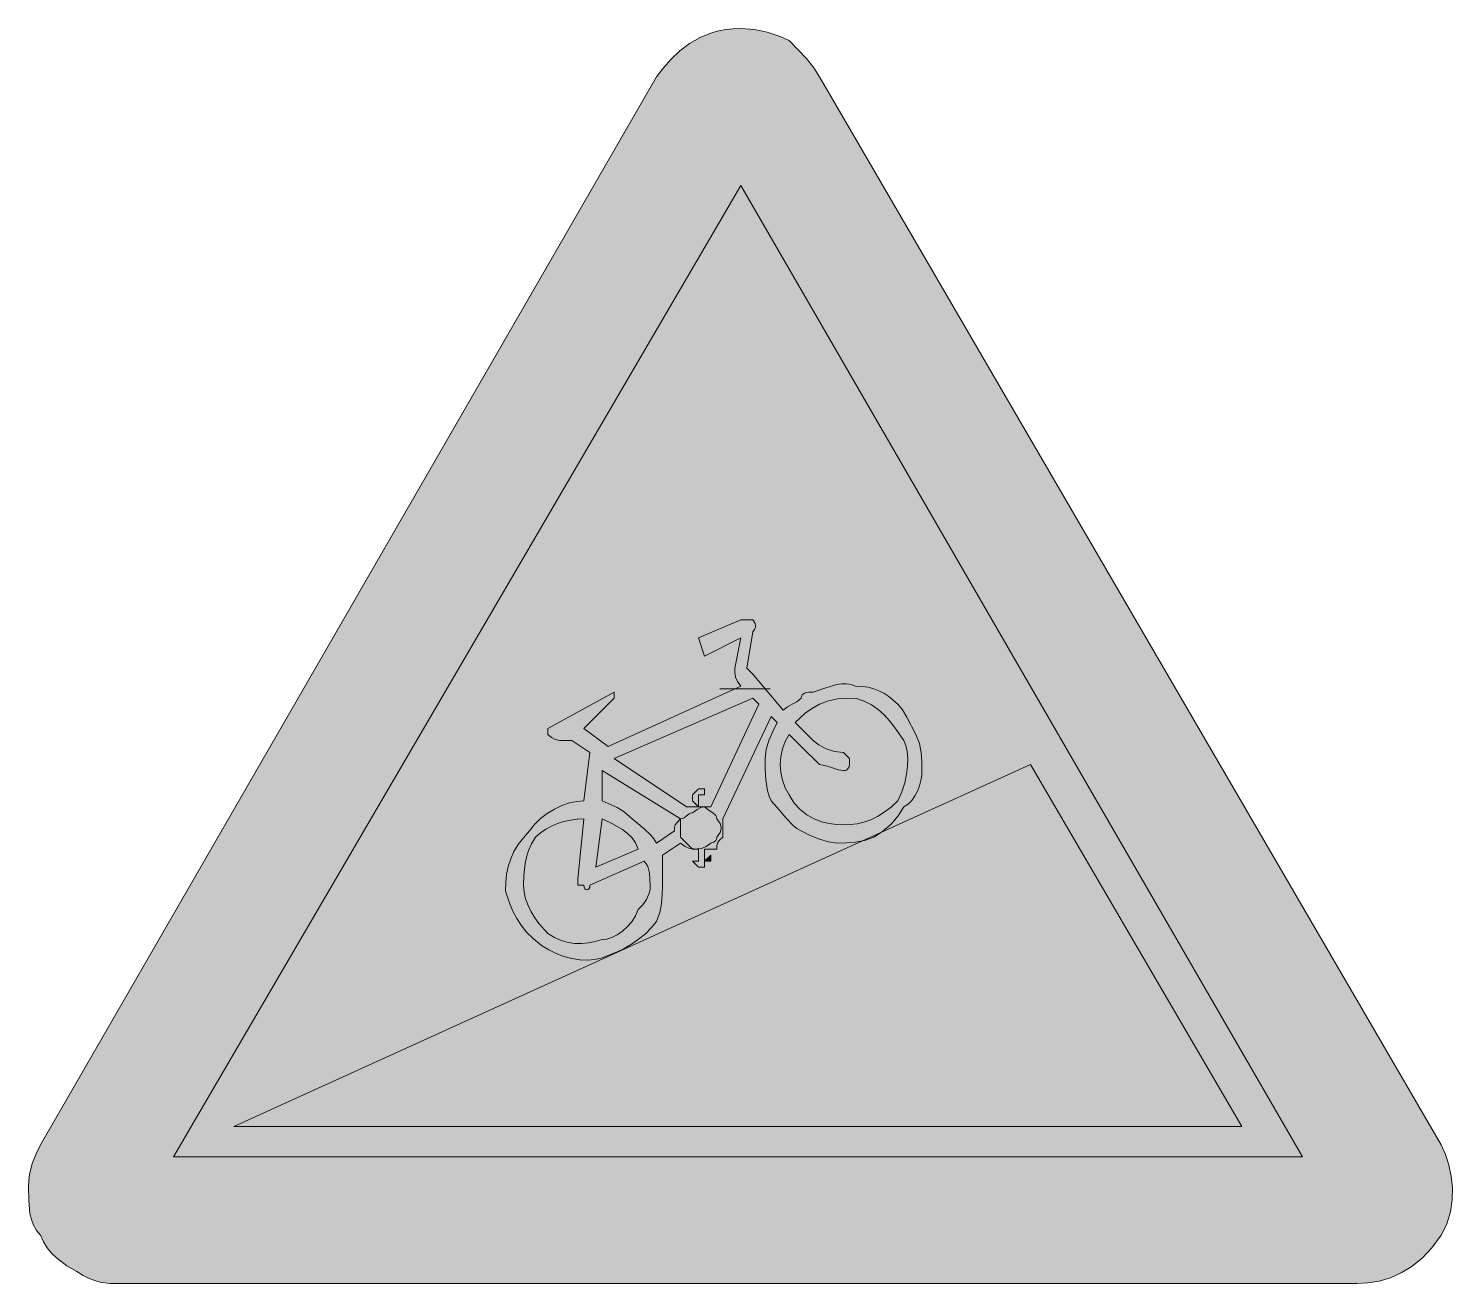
# Model space of a CAD drawing. Header units: metres. Extents: x 142 to 425, y 11 to 260.
import ezdxf

# ---------------------------------------------------------------- set-up
doc = ezdxf.new("R2010")
doc.units = ezdxf.units.M
for name, color, linetype, true_color in [('FILL_BLACK_000000', 7, 'Continuous', 0x000000), ('FILL_RED_FF0000', 7, 'Continuous', 0xff0000), ('FILL_WHITE_FFFFFF', 7, 'Continuous', 0xffffff), ('STROKE_BLACK_000000', 7, 'Continuous', 0x000000)]:
    doc.layers.add(name, color=color, linetype=linetype, true_color=true_color)

msp = doc.modelspace()

# ---------------------------------------------------------------- hatches: boundary and pattern name
at = {"layer": 'FILL_BLACK_000000', "true_color": 0x000000}
h = msp.add_hatch(color=7, dxfattribs=at)
h.dxf.hatch_style = 1
h.paths.add_polyline_path([(276.57, 97.47), (277.47, 98.16), (278.07, 98.31), (278.48, 98.67), (278.62, 98.96), (278.67, 99.36), (279.35, 100.26), (279.51, 100.71), (279.57, 101.16), (279.51, 101.61), (279.35, 102.06), (278.67, 102.96), (278.62, 103.36), (278.46, 103.67), (277.92, 104.16), (277.15, 104.65), (276.27, 105.36), (275.52, 105.21), (274.75, 104.85), (273.87, 104.16), (273.47, 104.11), (273.16, 103.97), (272.67, 103.56), (272.18, 103.15), (271.87, 103.01), (271.47, 102.96), (271.47, 99.36), (273.8, 97.03), (273.27, 97.11), (272.37, 97.47), (271.47, 98.16), (267.87, 95.76), (267.87, 89.76), (267.85, 87.96), (267.72, 86.16), (267.36, 84.36), (266.67, 82.56), (265.66, 81.27), (264.48, 80.08), (263.15, 79.02), (261.72, 78.06), (260.24, 77.22), (258.74, 76.48), (255.87, 75.36), (254.47, 75.02), (252.98, 74.89), (251.44, 74.96), (249.87, 75.21), (248.3, 75.63), (246.76, 76.2), (245.27, 76.92), (243.87, 77.76), (242.23, 79.11), (240.89, 80.46), (239.8, 81.81), (238.92, 83.16), (238.21, 84.51), (237.63, 85.86), (236.67, 88.56), (236.73, 90.31), (236.91, 91.95), (237.24, 93.52), (237.72, 95.01), (238.37, 96.45), (239.2, 97.84), (240.23, 99.21), (241.47, 100.56), (242.48, 101.85), (243.66, 103.02), (244.99, 104.04), (246.42, 104.91), (247.9, 105.61), (249.4, 106.13), (250.87, 106.45), (252.27, 106.56), (253.47, 116.16), (249.87, 118.56), (247.47, 118.56), (246.59, 118.75), (245.82, 119.16), (245.07, 119.76), (245.07, 120.96), (258.27, 128.16), (258.27, 126.96), (252.27, 120.96), (257.07, 117.36), (283.47, 129.36), (282.78, 130.26), (282.42, 131.16), (282.29, 132.06), (282.27, 132.96), (283.47, 138.96), (276.27, 135.36), (275.07, 138.96), (283.47, 142.56), (285.87, 142.56), (286.32, 141.81), (286.4, 141.45), (286.38, 141.04), (286.21, 140.61), (285.87, 140.16), (284.67, 132.96), (285.87, 131.76), (291.87, 124.56), (292.77, 125.27), (293.67, 125.76), (294.57, 126.25), (295.47, 126.96), (295.52, 127.36), (295.68, 127.65), (296.22, 128.01), (296.99, 128.14), (297.87, 128.16), (300.36, 129.02), (302.52, 129.66), (303.51, 129.82), (304.45, 129.85), (305.37, 129.7), (306.27, 129.36), (307.57, 129.3), (308.76, 129.13), (309.88, 128.85), (310.92, 128.46), (311.91, 127.95), (312.85, 127.33), (314.67, 125.76), (315.57, 124.65), (316.47, 123.21), (318.27, 119.76), (318.96, 117.96), (319.32, 116.16), (319.45, 114.36), (319.47, 112.56), (319.41, 111.61), (319.25, 110.59), (318.96, 109.54), (318.57, 108.51), (318.06, 107.53), (317.45, 106.65), (316.71, 105.92), (315.87, 105.36), (314.76, 103.58), (313.32, 101.91), (311.65, 100.47), (309.87, 99.36), (308.07, 98.67), (306.27, 98.31), (304.47, 98.18), (302.67, 98.16), (300.87, 98.37), (299.07, 98.91), (297.27, 99.68), (295.47, 100.56), (294.62, 101.06), (293.86, 101.67), (292.47, 103.11), (291.08, 104.78), (289.47, 106.56), (289.07, 107.51), (288.78, 108.55), (288.42, 110.76), (288.29, 112.97), (288.27, 114.96), (288.48, 116.76), (289.02, 118.56), (289.79, 120.36), (290.67, 122.16), (289.47, 123.36), (279.87, 102.96), (279.87, 101.76), (279.87, 99.36), (279.18, 98.65), (278.82, 98.16), (278.69, 97.67), (278.67, 96.96), (276.27, 96.96), (276.27, 94.56), (276.27, 93.36), (275.07, 93.36), (273.87, 94.56), (275.07, 94.56), (275.07, 96.96), (274.47, 96.97), (274.77, 96.98), (275.67, 97.11), (276.57, 97.47)])
h.paths.add_polyline_path([(277.47, 105.36), (287.07, 125.76), (285.87, 126.96), (258.27, 114.96), (272.67, 105.36), (273.87, 105.36), (275.07, 105.36), (276.27, 105.36), (277.47, 105.36)], flags=16)
h.paths.add_polyline_path([(255.87, 112.56), (255.87, 106.56), (258.87, 105.21), (260.26, 104.37), (261.87, 102.96), (264.27, 101.01), (265.58, 99.75), (266.17, 99.01), (266.67, 98.16), (270.27, 100.56), (270.29, 101.27), (270.42, 101.76), (270.78, 102.25), (271.47, 102.96), (255.87, 112.56)], flags=16)
h.paths.add_polyline_path([(259.92, 100.86), (257.84, 102.02), (255.87, 102.96), (254.67, 93.36), (263.07, 96.96), (262.51, 98.2), (261.78, 99.25), (260.9, 100.12), (259.92, 100.86)], flags=16)
h.paths.add_polyline_path([(253.09, 88.92), (252.87, 88.86), (252.65, 88.92), (252.46, 89.08), (252.32, 89.37), (252.27, 89.76), (251.07, 89.76), (251.07, 90.96), (252.27, 102.96), (250.92, 102.9), (249.59, 102.73), (248.28, 102.45), (247.02, 102.06), (245.81, 101.55), (244.68, 100.93), (243.62, 100.2), (242.67, 99.36), (241.88, 98.01), (241.28, 96.68), (240.86, 95.37), (240.57, 94.11), (240.31, 91.77), (240.27, 89.76), (240.38, 88.41), (240.68, 87.08), (241.16, 85.77), (241.77, 84.51), (242.5, 83.3), (243.31, 82.17), (245.07, 80.16), (246.42, 79.37), (247.77, 78.79), (249.12, 78.41), (250.47, 78.21), (251.82, 78.18), (253.17, 78.3), (254.52, 78.57), (255.87, 78.96), (256.82, 79.07), (257.84, 79.39), (258.89, 79.91), (259.92, 80.61), (260.9, 81.48), (261.78, 82.5), (262.51, 83.67), (263.07, 84.96), (263.95, 85.88), (264.72, 86.91), (265.26, 88.17), (265.42, 88.91), (265.47, 89.76), (265.32, 92.16), (264.96, 93.47), (264.67, 94.06), (264.27, 94.56), (253.47, 89.76), (253.42, 89.37), (253.28, 89.08), (253.09, 88.92)], flags=16)
h.paths.add_polyline_path([(305.07, 113.76), (304.92, 113.16), (304.56, 112.75), (304.27, 112.61), (303.87, 112.56), (302.78, 112.75), (301.47, 113.16), (300.16, 113.57), (299.07, 113.76), (295.47, 117.36), (293.07, 119.76), (292.28, 118.36), (291.72, 116.87), (291.38, 115.33), (291.27, 113.76), (291.38, 112.19), (291.72, 110.65), (292.28, 109.16), (293.07, 107.76), (294.08, 106.12), (295.26, 104.8), (296.59, 103.75), (298.02, 102.96), (299.5, 102.39), (301, 102.02), (302.47, 101.82), (303.87, 101.76), (305.22, 101.82), (306.57, 102), (307.92, 102.33), (309.27, 102.81), (310.62, 103.46), (311.97, 104.29), (313.32, 105.32), (314.67, 106.56), (315.46, 108.36), (316.04, 110.12), (316.42, 111.83), (316.62, 113.46), (316.65, 114.97), (316.53, 116.35), (316.26, 117.55), (315.87, 118.56), (314.03, 121.22), (313.04, 122.48), (311.97, 123.66), (310.78, 124.72), (309.46, 125.65), (307.96, 126.4), (306.27, 126.96), (304.47, 126.94), (302.67, 126.81), (300.87, 126.45), (299.07, 125.76), (297.48, 124.86), (296.22, 123.96), (294.27, 122.16), (297.87, 118.56), (298.98, 117.68), (300.42, 116.91), (302.09, 116.37), (303.87, 116.16), (305.07, 114.96), (305.07, 113.76)], flags=16)
h = msp.add_hatch(color=7, dxfattribs=at)
h.dxf.hatch_style = 1
h.paths.add_polyline_path([(383.07, 41.76), (182.67, 41.76), (341.07, 113.76), (383.07, 41.76)])
h = msp.add_hatch(color=7, dxfattribs=at)
h.dxf.hatch_style = 1
h.paths.add_polyline_path([(275.07, 105.36), (273.87, 106.56), (273.87, 107.76), (275.07, 108.96), (276.27, 108.96), (276.27, 107.76), (275.07, 107.76), (275.07, 105.36)])
h = msp.add_hatch(color=7, dxfattribs=at)
h.dxf.hatch_style = 1
h.paths.add_polyline_path([(274.47, 96.97), (273.87, 96.96), (273.8, 97.03), (274.17, 96.98), (274.47, 96.97)])
h = msp.add_hatch(color=7, dxfattribs=at)
h.dxf.hatch_style = 1
h.paths.add_polyline_path([(276.27, 94.56), (277.47, 95.76), (277.47, 94.56), (276.27, 94.56)])
at = {"layer": 'FILL_RED_FF0000', "true_color": 0xff0000}
h = msp.add_hatch(color=7, dxfattribs=at)
h.dxf.hatch_style = 1
h.paths.add_polyline_path([(159.87, 10.56), (158.05, 10.6), (156.12, 10.86), (155.08, 11.15), (153.96, 11.57), (152.77, 12.17), (151.47, 12.96), (149.5, 14.08), (147.42, 15.66), (146.44, 16.62), (145.56, 17.68), (144.83, 18.87), (144.27, 20.16), (143.48, 21.11), (142.88, 22.17), (142.46, 23.3), (142.17, 24.51), (141.91, 27.08), (141.87, 29.76), (141.92, 31.06), (142.08, 32.25), (142.62, 34.41), (143.39, 36.34), (144.27, 38.16), (266.67, 250.56), (268.08, 252.35), (269.63, 254.08), (271.35, 255.71), (273.27, 257.16), (275.41, 258.39), (277.81, 259.33), (279.11, 259.69), (280.48, 259.94), (281.94, 260.1), (283.47, 260.16), (286.15, 259.95), (288.72, 259.41), (291.06, 258.64), (293.07, 257.76), (296.52, 254.16), (297.96, 252.36), (299.07, 250.56), (422.67, 38.16), (423.51, 36.25), (424.19, 34.17), (424.67, 31.94), (424.92, 29.61), (424.88, 27.23), (424.53, 24.83), (423.8, 22.46), (423.29, 21.3), (422.67, 20.16), (420.82, 17.68), (418.86, 15.62), (416.83, 13.96), (414.72, 12.66), (412.56, 11.7), (410.35, 11.05), (408.12, 10.68), (405.87, 10.56), (159.87, 10.56)])
at = {"layer": 'FILL_WHITE_FFFFFF', "true_color": 0xffffff}
h = msp.add_hatch(color=7, dxfattribs=at)
h.dxf.hatch_style = 1
h.paths.add_polyline_path([(170.67, 35.76), (283.47, 228.96), (395.07, 35.76), (170.67, 35.76)])

# ---------------------------------------------------------------- linework, layer by layer
at = {"layer": 'FILL_BLACK_000000', "lineweight": 0, "true_color": 0x000000}
for points in [[(276.57, 97.47), (277.47, 98.16), (278.07, 98.31), (278.48, 98.67), (278.62, 98.96), (278.67, 99.36), (279.35, 100.26), (279.51, 100.71), (279.57, 101.16), (279.51, 101.61), (279.35, 102.06), (278.67, 102.96), (278.62, 103.36), (278.46, 103.67), (277.92, 104.16), (277.15, 104.65), (276.27, 105.36), (275.52, 105.21), (274.75, 104.85), (273.87, 104.16), (273.47, 104.11), (273.16, 103.97), (272.67, 103.56), (272.18, 103.15), (271.87, 103.01), (271.47, 102.96), (271.47, 99.36), (273.8, 97.03), (273.27, 97.11), (272.37, 97.47), (271.47, 98.16), (267.87, 95.76), (267.87, 89.76), (267.85, 87.96), (267.72, 86.16), (267.36, 84.36), (266.67, 82.56), (265.66, 81.27), (264.48, 80.08), (263.15, 79.02), (261.72, 78.06), (260.24, 77.22), (258.74, 76.48), (255.87, 75.36), (254.47, 75.02), (252.98, 74.89), (251.44, 74.96), (249.87, 75.21), (248.3, 75.63), (246.76, 76.2), (245.27, 76.92), (243.87, 77.76), (242.23, 79.11), (240.89, 80.46), (239.8, 81.81), (238.92, 83.16), (238.21, 84.51), (237.63, 85.86), (236.67, 88.56), (236.73, 90.31), (236.91, 91.95), (237.24, 93.52), (237.72, 95.01), (238.37, 96.45), (239.2, 97.84), (240.23, 99.21), (241.47, 100.56), (242.48, 101.85), (243.66, 103.02), (244.99, 104.04), (246.42, 104.91), (247.9, 105.61), (249.4, 106.13), (250.87, 106.45), (252.27, 106.56), (253.47, 116.16), (249.87, 118.56), (247.47, 118.56), (246.59, 118.75), (245.82, 119.16), (245.07, 119.76), (245.07, 120.96), (258.27, 128.16), (258.27, 126.96), (252.27, 120.96), (257.07, 117.36), (283.47, 129.36), (282.78, 130.26), (282.42, 131.16), (282.29, 132.06), (282.27, 132.96), (283.47, 138.96), (276.27, 135.36), (275.07, 138.96), (283.47, 142.56), (285.87, 142.56), (286.32, 141.81), (286.4, 141.45), (286.38, 141.04), (286.21, 140.61), (285.87, 140.16), (284.67, 132.96), (285.87, 131.76), (291.87, 124.56), (292.77, 125.27), (293.67, 125.76), (294.57, 126.25), (295.47, 126.96), (295.52, 127.36), (295.68, 127.65), (296.22, 128.01), (296.99, 128.14), (297.87, 128.16), (300.36, 129.02), (302.52, 129.66), (303.51, 129.82), (304.45, 129.85), (305.37, 129.7), (306.27, 129.36), (307.57, 129.3), (308.76, 129.13), (309.88, 128.85), (310.92, 128.46), (311.91, 127.95), (312.85, 127.33), (314.67, 125.76), (315.57, 124.65), (316.47, 123.21), (318.27, 119.76), (318.96, 117.96), (319.32, 116.16), (319.45, 114.36), (319.47, 112.56), (319.41, 111.61), (319.25, 110.59), (318.96, 109.54), (318.57, 108.51), (318.06, 107.53), (317.45, 106.65), (316.71, 105.92), (315.87, 105.36), (314.76, 103.58), (313.32, 101.91), (311.65, 100.47), (309.87, 99.36), (308.07, 98.67), (306.27, 98.31), (304.47, 98.18), (302.67, 98.16), (300.87, 98.37), (299.07, 98.91), (297.27, 99.68), (295.47, 100.56), (294.62, 101.06), (293.86, 101.67), (292.47, 103.11), (291.08, 104.78), (289.47, 106.56), (289.07, 107.51), (288.78, 108.55), (288.42, 110.76), (288.29, 112.97), (288.27, 114.96), (288.48, 116.76), (289.02, 118.56), (289.79, 120.36), (290.67, 122.16), (289.47, 123.36), (279.87, 102.96), (279.87, 101.76), (279.87, 99.36), (279.18, 98.65), (278.82, 98.16), (278.69, 97.67), (278.67, 96.96), (276.27, 96.96), (276.27, 94.56), (276.27, 93.36), (275.07, 93.36), (273.87, 94.56), (275.07, 94.56), (275.07, 96.96), (274.47, 96.97), (274.77, 96.98), (275.67, 97.11)], [(277.47, 105.36), (287.07, 125.76), (285.87, 126.96), (258.27, 114.96), (272.67, 105.36), (273.87, 105.36), (275.07, 105.36), (276.27, 105.36)], [(305.07, 113.76), (304.92, 113.16), (304.56, 112.75), (304.27, 112.61), (303.87, 112.56), (302.78, 112.75), (301.47, 113.16), (300.16, 113.57), (299.07, 113.76), (295.47, 117.36), (293.07, 119.76), (292.28, 118.36), (291.72, 116.87), (291.38, 115.33), (291.27, 113.76), (291.38, 112.19), (291.72, 110.65), (292.28, 109.16), (293.07, 107.76), (294.08, 106.12), (295.26, 104.8), (296.59, 103.75), (298.02, 102.96), (299.5, 102.39), (301, 102.02), (302.47, 101.82), (303.87, 101.76), (305.22, 101.82), (306.57, 102), (307.92, 102.33), (309.27, 102.81), (310.62, 103.46), (311.97, 104.29), (313.32, 105.32), (314.67, 106.56), (315.46, 108.36), (316.04, 110.12), (316.42, 111.83), (316.62, 113.46), (316.65, 114.97), (316.53, 116.35), (316.26, 117.55), (315.87, 118.56), (314.03, 121.22), (313.04, 122.48), (311.97, 123.66), (310.78, 124.72), (309.46, 125.65), (307.96, 126.4), (306.27, 126.96), (304.47, 126.94), (302.67, 126.81), (300.87, 126.45), (299.07, 125.76), (297.48, 124.86), (296.22, 123.96), (294.27, 122.16), (297.87, 118.56), (298.98, 117.68), (300.42, 116.91), (302.09, 116.37), (303.87, 116.16), (305.07, 114.96)], [(383.07, 41.76), (182.67, 41.76), (341.07, 113.76)], [(255.87, 112.56), (255.87, 106.56), (258.87, 105.21), (260.26, 104.37), (261.87, 102.96), (264.27, 101.01), (265.58, 99.75), (266.17, 99.01), (266.67, 98.16), (270.27, 100.56), (270.29, 101.27), (270.42, 101.76), (270.78, 102.25), (271.47, 102.96)], [(275.07, 105.36), (273.87, 106.56), (273.87, 107.76), (275.07, 108.96), (276.27, 108.96), (276.27, 107.76), (275.07, 107.76)], [(253.09, 88.92), (252.87, 88.86), (252.65, 88.92), (252.46, 89.08), (252.32, 89.37), (252.27, 89.76), (251.07, 89.76), (251.07, 90.96), (252.27, 102.96), (250.92, 102.9), (249.59, 102.73), (248.28, 102.45), (247.02, 102.06), (245.81, 101.55), (244.68, 100.93), (243.62, 100.2), (242.67, 99.36), (241.88, 98.01), (241.28, 96.68), (240.86, 95.37), (240.57, 94.11), (240.31, 91.77), (240.27, 89.76), (240.38, 88.41), (240.68, 87.08), (241.16, 85.77), (241.77, 84.51), (242.5, 83.3), (243.31, 82.17), (245.07, 80.16), (246.42, 79.37), (247.77, 78.79), (249.12, 78.41), (250.47, 78.21), (251.82, 78.18), (253.17, 78.3), (254.52, 78.57), (255.87, 78.96), (256.82, 79.07), (257.84, 79.39), (258.89, 79.91), (259.92, 80.61), (260.9, 81.48), (261.78, 82.5), (262.51, 83.67), (263.07, 84.96), (263.95, 85.88), (264.72, 86.91), (265.26, 88.17), (265.42, 88.91), (265.47, 89.76), (265.32, 92.16), (264.96, 93.47), (264.67, 94.06), (264.27, 94.56), (253.47, 89.76), (253.42, 89.37), (253.28, 89.08)], [(259.92, 100.86), (257.84, 102.02), (255.87, 102.96), (254.67, 93.36), (263.07, 96.96), (262.51, 98.2), (261.78, 99.25), (260.9, 100.12)], [(274.47, 96.97), (273.87, 96.96), (273.8, 97.03), (274.17, 96.98)], [(276.27, 94.56), (277.47, 95.76), (277.47, 94.56)]]:
    msp.add_lwpolyline(points, close=True, dxfattribs=at)
at = {"layer": 'FILL_RED_FF0000', "lineweight": 0, "true_color": 0xff0000}
msp.add_lwpolyline([(159.87, 10.56), (158.05, 10.6), (156.12, 10.86), (155.08, 11.15), (153.96, 11.57), (152.77, 12.17), (151.47, 12.96), (149.5, 14.08), (147.42, 15.66), (146.44, 16.62), (145.56, 17.68), (144.83, 18.87), (144.27, 20.16), (143.48, 21.11), (142.88, 22.17), (142.46, 23.3), (142.17, 24.51), (141.91, 27.08), (141.87, 29.76), (141.92, 31.06), (142.08, 32.25), (142.62, 34.41), (143.39, 36.34), (144.27, 38.16), (266.67, 250.56), (268.08, 252.35), (269.63, 254.08), (271.35, 255.71), (273.27, 257.16), (275.41, 258.39), (277.81, 259.33), (279.11, 259.69), (280.48, 259.94), (281.94, 260.1), (283.47, 260.16), (286.15, 259.95), (288.72, 259.41), (291.06, 258.64), (293.07, 257.76), (296.52, 254.16), (297.96, 252.36), (299.07, 250.56), (422.67, 38.16), (423.51, 36.25), (424.19, 34.17), (424.67, 31.94), (424.92, 29.61), (424.88, 27.23), (424.53, 24.83), (423.8, 22.46), (423.29, 21.3), (422.67, 20.16), (420.82, 17.68), (418.86, 15.62), (416.83, 13.96), (414.72, 12.66), (412.56, 11.7), (410.35, 11.05), (408.12, 10.68), (405.87, 10.56)], close=True, dxfattribs=at)
at = {"layer": 'FILL_WHITE_FFFFFF', "lineweight": 0, "true_color": 0xff0000}
msp.add_lwpolyline([(170.67, 35.76), (283.47, 228.96), (395.07, 35.76)], close=True, dxfattribs=at)
at = {"layer": 'STROKE_BLACK_000000', "lineweight": 0, "true_color": 0x000000}
msp.add_lwpolyline([(279.27, 128.8), (289.27, 128.8)], dxfattribs=at)

doc.saveas('drawing.dxf')
